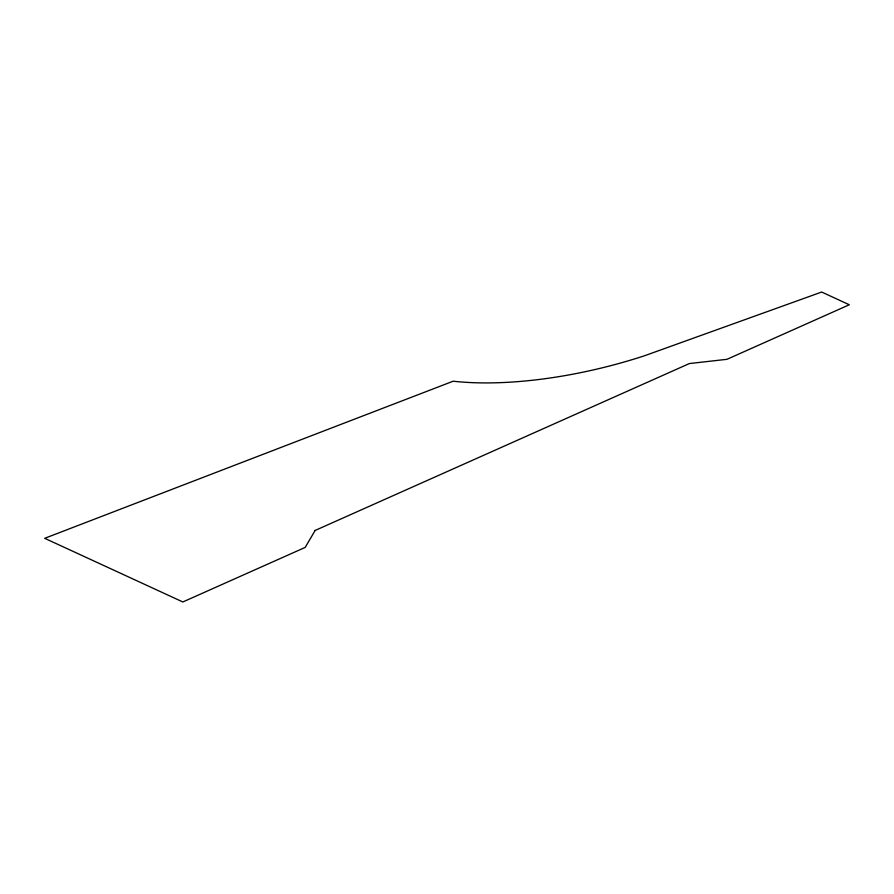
<?xml version="1.0" encoding="UTF-8"?>
<svg xmlns="http://www.w3.org/2000/svg" width="894" height="894" viewBox="0 0 894 894"><rect width="100%" height="100%" fill="white"/><g stroke="black" fill="none" stroke-linecap="round" stroke-linejoin="round"><path stroke-width="1.34" d="M315.157 530.444L305.167 547.419L182.845 601.964L44.7 538.311L453.157 381.213A216.337 80.695 -14.3 0 0 644.518 355.767L821.675 292.036L849.3 304.765L726.978 359.31L689.363 363.556L315.157 530.444"/></g></svg>
